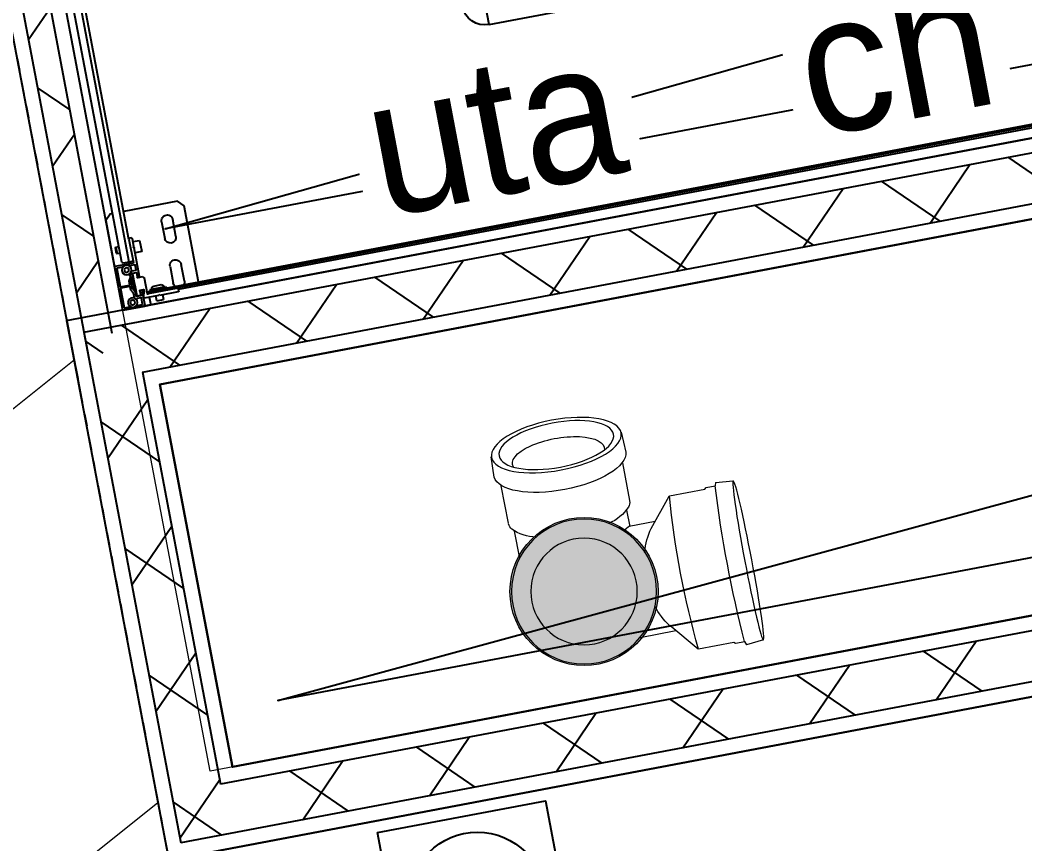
# Model space of a CAD drawing. Header units: centimetres. Extents: x 187368 to 251255, y -383447 to -322514.
# Drawn here: x 199126 to 200007, y -347501 to -346778 of the extents above; entities that cross this region are included whole.
import ezdxf

# ---------------------------------------------------------------- set-up
doc = ezdxf.new("R2010")
doc.units = ezdxf.units.CM
doc.linetypes.add('Style de ligne -1', pattern=[0.41664, 0.20828, -0.20836])
doc.layers.get('0').update_dxf_attribs({"color": 252})
for name, color, linetype in [('prlm-EAU-CHU', 42, 'Continuous'), ('prlm-EAU-EUEV', 25, 'Continuous'), ('prlm-GT', 242, 'Continuous'), ('prlm-MOD', 64, 'Continuous'), ('prlm-VMC', 93, 'Continuous')]:
    doc.layers.add(name, color=color, linetype=linetype)
doc.layers.add('prlm-ELEC-CFO', color=1, linetype='Continuous', lineweight=25)
doc.styles.add('prlm-elec-cfo', font='comic.ttf', dxfattribs={"height": 12})

# ---------------------------------------------------------------- blocks, each defined once
blk = doc.blocks.new('MTI900_Alu_390')
at = {"layer": 'prlm-MOD', "color": 1, "linetype": 'Continuous'}
for p, q in [((-4.475, 0), (-4.472, 0)), ((-4.475, -0.003), (-4.475, 0)), ((-4.472, 0), (-4.278, 0)), ((-4.278, 0), (-4.225, 0)), ((-4.225, 0), (4.225, 0)), ((-4.225, -0.07), (-4.225, 0)), ((-4.475, -0.387), (-4.475, -0.003)), ((-4.457, -0.191), (-4.457, -0.021)), ((-4.454, -0.018), (-4.4033, -0.018)), ((-4.395, -0.0385), (-4.375, -0.0269)), ((-4.395, -0.0615), (-4.395, -0.0385)), ((-4.375, -0.0731), (-4.395, -0.0615)), ((-4.375, -0.0269), (-4.355, -0.0385)), ((-4.355, -0.0615), (-4.375, -0.0731)), ((-4.355, -0.0385), (-4.355, -0.0615)), ((-4.353, -0.0864), (-4.353, -0.1286)), ((-4.3467, -0.018), (-4.296, -0.018)), ((-4.296, -0.077), (-4.3306, -0.077)), ((-4.293, -0.021), (-4.293, -0.074)), ((-4.275, -0.003), (-4.275, -0.137)), ((-4.27, -0.073), (-4.27, -0.0895)), ((-4.267, -0.07), (-4.14, -0.07)), ((-4.165, -0.025), (-4.105, -0.025)), ((-4.165, -0.025), (-4.165, -0.07)), ((-4.135, -0.075), (-4.14, -0.07)), ((-4.13, -0.07), (-4.135, -0.075)), ((-4.13, -0.07), (-3.963, -0.07)), ((-4.105, -0.07), (-4.105, -0.025)), ((-3.96, -0.073), (-3.96, -0.097)), ((-4.373, -0.1605), (-4.373, -0.191)), ((-4.3535, -0.1303), (-4.3725, -0.1588)), ((-4.3377, -0.16), (-4.355, -0.19)), ((-4.355, -0.1659), (-4.355, -0.2341)), ((-4.3355, -0.1358), (-4.3545, -0.1642)), ((-4.33, -0.1677), (-4.3421, -0.1677)), ((-4.3377, -0.24), (-4.3377, -0.16)), ((-4.33, -0.16), (-4.3377, -0.16)), ((-4.335, -0.098), (-4.335, -0.1341)), ((-4.298, -0.095), (-4.332, -0.095)), ((-4.33, -0.195), (-4.33, -0.103)), ((-4.327, -0.1), (-4.298, -0.1)), ((-4.295, -0.137), (-4.295, -0.098)), ((-4.295, -0.137), (-4.295, -0.142)), ((-4.278, -0.14), (-4.292, -0.14)), ((-4.292, -0.145), (-4.263, -0.145)), ((-4.2698, -0.0905), (-4.2602, -0.1195)), ((-4.26, -0.142), (-4.26, -0.1205)), ((-4.235, -0.1), (-4.235, -0.24)), ((-3.963, -0.1), (-4.229, -0.1)), ((-4.225, -0.105), (-4.225, -0.1)), ((-4.225, -0.105), (-4.165, -0.105)), ((-4.225, -0.105), (-4.225, -0.12)), ((-4.225, -0.12), (-4.17, -0.12)), ((-4.203, -0.12), (-4.203, -0.125)), ((-4.203, -0.125), (-4.067, -0.125)), ((-4.203, -0.125), (-4.203, -0.135)), ((-4.203, -0.135), (-4.067, -0.135)), ((-4.165, -0.115), (-4.175, -0.125)), ((-4.1675, -0.158), (-4.1025, -0.158)), ((-4.165, -0.1), (-4.165, -0.115)), ((-4.105, -0.115), (-4.165, -0.115)), ((-4.105, -0.115), (-4.105, -0.1)), ((-4.105, -0.105), (4.105, -0.105)), ((-4.095, -0.125), (-4.105, -0.115)), ((-4.1, -0.12), (4.1, -0.12)), ((-4.067, -0.125), (-4.067, -0.12)), ((-4.067, -0.135), (-4.067, -0.125)), ((-3.995, -0.3), (-3.995, -0.15)), ((-3.96, -0.09), (3.96, -0.09)), ((-3.895, -0.15), (-3.895, -0.3)), ((-3.775, -0.12), (-3.775, -0.8)), ((-4.457, -0.369), (-4.457, -0.209)), ((-4.376, -0.194), (-4.454, -0.194)), ((-4.454, -0.206), (-4.376, -0.206)), ((-4.373, -0.209), (-4.373, -0.2404)), ((-4.373, -0.2404), (-4.3535, -0.2697)), ((-4.355, -0.21), (-4.3377, -0.24)), ((-4.3545, -0.2358), (-4.335, -0.265)), ((-4.33, -0.2323), (-4.3421, -0.2323)), ((-4.3377, -0.24), (-4.33, -0.24)), ((-4.325, -0.2), (-4.33, -0.195)), ((-4.33, -0.205), (-4.325, -0.2)), ((-4.33, -0.297), (-4.33, -0.205)), ((-4.295, -0.258), (-4.295, -0.263)), ((-4.295, -0.302), (-4.295, -0.263)), ((-4.25, -0.255), (-4.292, -0.255)), ((-4.292, -0.26), (-4.278, -0.26)), ((-4.275, -0.263), (-4.275, -0.52)), ((-4.25, -0.255), (-4.235, -0.24)), ((-4.395, -0.3285), (-4.375, -0.3169)), ((-4.395, -0.3515), (-4.395, -0.3285)), ((-4.375, -0.3631), (-4.395, -0.3515)), ((-4.375, -0.3169), (-4.355, -0.3285)), ((-4.355, -0.3515), (-4.375, -0.3631)), ((-4.355, -0.3285), (-4.355, -0.3515)), ((-4.353, -0.2714), (-4.353, -0.3036)), ((-4.335, -0.265), (-4.335, -0.302)), ((-4.332, -0.305), (-4.298, -0.305)), ((-4.328, -0.323), (-4.296, -0.323)), ((-4.298, -0.3), (-4.327, -0.3)), ((-4.293, -0.326), (-4.293, -0.369)), ((-4.475, -0.8), (-4.475, -0.387)), ((-4.308, -0.39), (-4.472, -0.39)), ((-4.4033, -0.372), (-4.454, -0.372)), ((-4.395, -0.405), (-4.405, -0.415)), ((-4.405, -0.415), (-4.405, -3.465)), ((-4.34, -0.405), (-4.395, -0.405)), ((-4.296, -0.372), (-4.3467, -0.372)), ((-4.305, -0.405), (-4.34, -0.405)), ((-4.34, -0.405), (-4.34, -3.475)), ((-4.305, -0.6), (-4.305, -0.393)), ((-4.43, -0.495), (-4.435, -0.5)), ((-4.435, -0.5), (-4.435, -0.55)), ((-4.43, -0.555), (-4.43, -0.495)), ((-4.405, -0.495), (-4.43, -0.495)), ((-4.275, -0.52), (-4.2779, -0.5229)), ((-4.2779, -0.5271), (-4.275, -0.53)), ((-4.215, -0.475), (-4.275, -0.475)), ((-4.275, -0.53), (-4.275, -0.52)), ((-4.215, -0.575), (-4.215, -0.475)), ((-4.435, -0.55), (-4.43, -0.555)), ((-4.43, -0.555), (-4.405, -0.555)), ((-4.305, -0.6), (-4.305, -3.277)), ((-4.285, -0.61), (-4.295, -0.61)), ((-4.275, -0.53), (-4.275, -0.6)), ((-4.275, -0.575), (-4.215, -0.575)), ((-3.995, -0.7), (-3.995, -0.55)), ((-3.895, -0.55), (-3.895, -0.7)), ((-4.425, -0.85), (-4.475, -0.8)), ((-4.405, -0.85), (-4.425, -0.85)), ((-3.825, -0.85), (-4.305, -0.85)), ((-3.775, -0.8), (-3.825, -0.85)), ((-0.85, -1.865), (0.85, -1.865)), ((-0.85, -1.865), (-0.85, -2.065))]:
    blk.add_line(p, q, dxfattribs=at)
for centre in [(-4.375, -0.05), (-4.375, -0.34)]:
    blk.add_circle(centre, 0.0425, dxfattribs=at)
for centre, radius, start, end in [((-4.472, -0.003), 0.003, 90, 180), ((-4.278, -0.003), 0.003, 0, 90), ((-4.454, -0.021), 0.003, 90, 180), ((-4.4033, -0.021), 0.003, 84.51824, 90), ((-4.3467, -0.021), 0.003, 90, 95.48174), ((-4.3306, -0.067), 0.01, 213.6525, 270), ((-4.296, -0.021), 0.003, 0, 90), ((-4.296, -0.074), 0.003, 270, 0), ((-4.267, -0.073), 0.003, 90, 180), ((-3.963, -0.073), 0.003, 0, 90), ((-4.37, -0.1605), 0.003, 146.30993, 180), ((-4.352, -0.1659), 0.003, 146.30993, 180), ((-4.356, -0.1286), 0.003, 326.30993, 0), ((-4.338, -0.1341), 0.003, 326.30993, 0), ((-4.332, -0.098), 0.003, 90, 180), ((-4.327, -0.103), 0.003, 90, 180), ((-4.298, -0.098), 0.003, 0, 90), ((-4.298, -0.103), 0.003, 0, 90), ((-4.292, -0.137), 0.003, 180, 270), ((-4.292, -0.142), 0.003, 180, 270), ((-4.278, -0.137), 0.003, 270, 0), ((-4.267, -0.0895), 0.003, 180, 198.43495), ((-4.263, -0.142), 0.003, 270, 0), ((-4.263, -0.1205), 0.003, 0, 18.43495), ((-4.232, -0.1), 0.003, 0, 180), ((-4.1675, -0.138), 0.02, 171.37307, 270), ((-4.1675, -0.133), 0.02, 185.73917, 187.18076), ((-4.1025, -0.138), 0.02, 270, 8.62693), ((-4.1025, -0.133), 0.02, 352.81924, 354.26083), ((-3.945, -0.15), 0.05, 143.1301, 180), ((-3.963, -0.097), 0.003, 270, 0), ((-3.945, -0.15), 0.05, 0, 36.8699), ((-4.454, -0.191), 0.003, 180, 270), ((-4.454, -0.209), 0.003, 90, 180), ((-4.376, -0.191), 0.003, 270, 0), ((-4.376, -0.209), 0.003, 0, 90), ((-4.352, -0.2341), 0.003, 180, 213.69007), ((-4.292, -0.258), 0.003, 90, 180), ((-4.292, -0.263), 0.003, 90, 180), ((-4.278, -0.263), 0.003, 0, 90), ((-4.356, -0.2714), 0.003, 0, 33.69007), ((-4.332, -0.302), 0.003, 180, 270), ((-4.328, -0.333), 0.01, 90, 133.85099), ((-4.327, -0.297), 0.003, 180, 270), ((-4.298, -0.297), 0.003, 270, 0), ((-4.298, -0.302), 0.003, 270, 0), ((-4.296, -0.326), 0.003, 0, 90), ((-3.945, -0.3), 0.05, 180, 0), ((-4.472, -0.387), 0.003, 180, 270), ((-4.454, -0.369), 0.003, 180, 270), ((-4.4033, -0.369), 0.003, 270, 275.48179), ((-4.3467, -0.369), 0.003, 264.51823, 270), ((-4.308, -0.393), 0.003, 0, 90), ((-4.296, -0.369), 0.003, 270, 0), ((-4.2758, -0.525), 0.003, 135, 225), ((-3.945, -0.55), 0.05, 0, 180), ((-4.295, -0.6), 0.01, 180, 270), ((-4.285, -0.6), 0.01, 270, 0), ((-3.945, -0.7), 0.05, 180, 0), ((-0.85, -2.065), 0.2, 90, 180)]:
    blk.add_arc(centre, radius, start, end, dxfattribs=at)
blk = doc.blocks.new('xi.chu')
at = {"layer": 'prlm-EAU-EUEV', "linetype": 'ByBlock', "lineweight": 5}
blk.add_hatch(color=0, dxfattribs=at).paths.add_polyline_path([(6.5, 0, 1), (-6.5, 0, 1)])
at = {"layer": 'prlm-EAU-EUEV', "color": 0, "linetype": 'ByBlock', "lineweight": 5}
blk.add_circle((0, 0), 6.5, dxfattribs=at)
blk = doc.blocks.new('xi.aam22')
at = {"layer": 'prlm-EAU-CHU', "color": 0, "lineweight": 13}
for p, q in [((-5.799, 13.123), (-5.89, 11.331)), ((5.89, 11.331), (5.799, 13.123)), ((-5.41, 10.463), (-5.41, 7.114)), ((5.41, 7.114), (5.41, 10.463)), ((-13.12, 7.25), (-14.668, 7.106)), ((-13.12, 7.25), (-13.031, 6.97)), ((-12.219, 6.97), (-13.031, 6.97)), ((-12.093, 6.85), (-12.219, 6.97)), ((-8.922, 6.85), (-12.093, 6.85)), ((-6.828, 4.34), (-8.907, 6.841)), ((-5, 6.323), (-5, 4.87)), ((5, 3.931), (5, 6.323)), ((-7.269, 4.87), (-4.958, 4.867)), ((-8.907, -6.841), (-6.828, -4.34)), ((-4.091, -4.87), (-7.269, -4.87)), ((-13.028, -6.944), (-13.12, -7.25)), ((-13.031, -6.97), (-12.219, -6.97)), ((-12.219, -6.97), (-12.093, -6.85)), ((-12.093, -6.85), (-8.922, -6.85)), ((-14.668, -7.106), (-13.12, -7.25))]:
    blk.add_line(p, q, dxfattribs=at)
at = {"layer": 'prlm-EAU-CHU', "color": 0, "lineweight": 13, "flags": 128}
blk.add_lwpolyline([(-4.958, 4.867), (-4.86, 4.836), (-4.68, 4.729), (-4.43, 4.564)], dxfattribs=at)
at = {"layer": 'prlm-EAU-CHU', "color": 0, "lineweight": 13}
for radius in [6.36, 4.675]:
    blk.add_circle((0, 0), radius, dxfattribs=at)
for centre, radius, start, end in [((-4.475, 7.136), 0.936, 184.66048, 218.12589), ((4.475, 7.136), 0.936, 321.87411, 355.33952), ((-119.647, -0.014), 106.844, 356.28096, 3.74771), ((-87.178, 0), 78.555, 354.99745, 5.00255), ((-2.54, 9.094), 3.683, 223.50702, 258.77599), ((2.54, 9.094), 3.683, 281.22401, 316.49298), ((-11.683, 0.728), 6.052, 16.13317, 36.55417), ((-11.683, -0.728), 6.052, 323.44583, 343.86683)]:
    blk.add_arc(centre, radius, start, end, dxfattribs=at)
for centre, major_axis, ratio in [((0, 13.073), (5.789, 0), 0.383426), ((0, 13.073), (5.115, 0), 0.383329), ((-14.667, 0), (0, -7.101), 0.043635)]:
    blk.add_ellipse(centre, major_axis=major_axis, ratio=ratio, dxfattribs=at)
for centre, major_axis, ratio, start_param, end_param in [((0.001, 12.093), (-4.098, -0.028), 0.383971, 2.986035, 6.398097), ((0, 11.414), (-5.894, 0), 0.391508, 0.036281, 3.105311)]:
    blk.add_ellipse(centre, major_axis=major_axis, ratio=ratio, start_param=start_param, end_param=end_param, dxfattribs=at)
blk = doc.blocks.new('xi.bp-vmc-cui')
at = {"layer": 'prlm-VMC', "color": 0, "linetype": 'ByBlock', "lineweight": -2, "flags": 128}
blk.add_lwpolyline([(-7.5, 7.5), (7.5, 7.5), (7.5, -7.5), (-7.5, -7.5)], close=True, dxfattribs=at)
at = {"layer": 'prlm-VMC', "color": 0, "linetype": 'ByBlock', "lineweight": -2}
blk.add_circle((0, 0), 6, dxfattribs=at)
blk = doc.blocks.new('xi.DA')
at = {"layer": 'prlm-ELEC-CFO', "color": 0}
for points in [[(0.613, -1.671), (7.036, 4.053), (1.812, 7.005)], [(4.05, 1.392), (-1.174, 4.344)]]:
    blk.add_lwpolyline(points, dxfattribs=at)
blk.add_circle((-2, -4), 3.5, dxfattribs=at)

msp = doc.modelspace()

# ---------------------------------------------------------------- hatches: boundary and pattern name
at = {"linetype": 'Continuous', "lineweight": 18}
h = msp.add_hatch(dxfattribs=at)
h.set_pattern_fill('BA 13', color=256, scale=10, style=0, pattern_type=2)
h.set_pattern_definition([(218.65981, (66931.62, 115456.3), (-199.24783, 287.75041), [])])
h.paths.add_polyline_path([(199992.86, -343615.85), (200261.69, -345041.57), (200211.44, -345051.08), (200221.19, -345102.74), (200272.6, -345092.85), (200518.06, -346388.97), (199142.83, -346649.41), (198897.53, -345353.42), (199287.81, -345279.53), (199278.5, -345230.37), (198839.45, -345313.53), (199256.3, -347515.42), (198154.46, -347725.63), (198145.56, -347676.59), (197487.24, -347801.28), (197261.76, -346610.7), (197919.7, -346485.83), (197466.61, -344093.66)])
at = {"linetype": 'Continuous'}
h = msp.add_hatch(dxfattribs=at)
h.set_pattern_fill('02_ISOLANT', color=256, scale=10, angle=-79.28094, style=0, pattern_type=2)
h.set_pattern_definition([(325.719065, (66931.62, 115456.28), (45.060091, 66.102861), []), (55.719065, (66931.62, 115456.28), (66.102861, -45.060091), [])])
h.paths.add_polyline_path([(198882.66, -345343), (198854.62, -345323.89), (199189, -347090.32), (199206.33, -347052.84)])
h = msp.add_hatch(dxfattribs=at)
h.set_pattern_fill('02_ISOLANT', color=256, scale=10, angle=10.72359, style=0, pattern_type=2)
h.set_pattern_definition([(55.723595, (66931.62, 115456.28), (-66.106423, 45.054865), []), (145.723595, (66931.62, 115456.28), (45.054865, 66.106423), [])])
h.paths.add_polyline_path([(199181.78, -347052.2), (199233.2, -347087.24), (200161.66, -346911.41), (200110.24, -346876.37)])
h = msp.add_hatch(dxfattribs=at)
h.set_pattern_fill('02_ISOLANT', color=256, scale=10, angle=-79.27641, style=0, pattern_type=2)
h.set_pattern_definition([(325.723595, (66931.62, 115456.28), (45.054865, 66.106423), []), (55.723595, (66931.62, 115456.28), (66.106423, -45.054865), [])])
h.paths.add_polyline_path([(199233.2, -347087.24), (199181.78, -347052.2), (199266.63, -347500.23), (199301.67, -347448.81)])
h = msp.add_hatch(dxfattribs=at)
h.set_pattern_fill('02_ISOLANT', color=256, scale=10, angle=-169.27641, style=0, pattern_type=2)
h.set_pattern_definition([(235.723595, (66931.62, 115456.28), (66.106423, -45.054865), []), (325.723595, (66931.62, 115456.28), (-45.054865, -66.106423), [])])
h.paths.add_polyline_path([(200693.24, -347230.06), (200685.05, -347186.83), (199301.67, -347448.81), (199266.63, -347500.23)])

# ---------------------------------------------------------------- linework, layer by layer
at = {"linetype": 'Continuous', "lineweight": 25}
for p, q in [((198839.43, -345313.53), (199179.61, -347110.62)), ((198897.85, -345353.36), (199215.72, -347032.54)), ((199166.58, -347041.84), (200095.05, -346866.01)), ((199248.39, -347097.59), (200176.85, -346921.76)), ((199166.58, -347041.84), (199256.27, -347515.42)), ((199248.39, -347097.59), (199312.02, -347433.62)), ((200682.63, -347174.06), (199312.02, -347433.62)), ((200695.66, -347242.84), (199256.27, -347515.42))]:
    msp.add_line(p, q, dxfattribs=at)
at = {"linetype": 'Continuous'}
for p, q in [((198854.62, -345323.89), (199189, -347090.32)), ((198854.62, -345323.89), (199189, -347090.32)), ((198882.66, -345343), (199206.33, -347052.84)), ((198882.66, -345343), (199206.33, -347052.84)), ((198897.85, -345353.36), (199215.72, -347032.54)), ((199166.58, -347041.84), (200095.05, -346866.01)), ((199181.78, -347052.2), (200110.24, -346876.37)), ((199181.78, -347052.2), (200110.24, -346876.37)), ((199233.2, -347087.24), (200161.66, -346911.41)), ((199233.2, -347087.24), (200161.66, -346911.41)), ((199181.78, -347052.2), (199266.63, -347500.23)), ((199181.78, -347052.2), (199266.63, -347500.23)), ((199233.2, -347087.24), (199301.67, -347448.81)), ((199233.2, -347087.24), (199301.67, -347448.81)), ((199248.39, -347097.59), (199312.02, -347433.62)), ((199312.02, -347433.62), (200682.63, -347174.06)), ((200685.05, -347186.83), (199301.67, -347448.81)), ((200685.05, -347186.83), (199301.67, -347448.81)), ((200693.24, -347230.06), (199266.63, -347500.23)), ((200693.24, -347230.06), (199266.63, -347500.23)), ((199256.27, -347515.42), (200695.66, -347242.84)), ((200695.66, -347242.84), (199256.27, -347515.42)), ((199294.92, -347343.32), (199312.02, -347433.62)), ((199226.14, -347356.34), (199256.27, -347515.42))]:
    msp.add_line(p, q, dxfattribs=at)
at = {"linetype": 'Style de ligne -1', "ltscale": 50.8, "flags": 128}
msp.add_lwpolyline([(199992.86, -343615.85), (200261.69, -345041.57), (200211.44, -345051.08), (200221.19, -345102.74), (200272.6, -345092.85), (200518.06, -346388.97), (199142.83, -346649.41), (198897.53, -345353.42), (199287.81, -345279.53), (199278.5, -345230.37), (198839.45, -345313.53), (199256.3, -347515.42), (198154.46, -347725.63), (198145.56, -347676.59), (197487.24, -347801.28), (197261.76, -346610.7), (197919.7, -346485.83), (197466.61, -344093.66)], close=True, dxfattribs=at)
at = {"linetype": 'Continuous', "lineweight": 18, "flags": 128}
msp.add_lwpolyline([(200668.37, -347176.76), (199292.38, -347437.34), (199143.15, -346649.35), (200519.14, -346388.77)], close=True, dxfattribs=at)
at = {"linetype": 'Continuous', "flags": 128}
for points in [[(200472.21, -346519.78), (200589.81, -347140.75), (199351.85, -347375.19), (200473.9, -347069.91)], [(199990.9, -346584.76), (200034.2, -346813.43), (199253.12, -346961.34), (199950.67, -346764.65)]]:
    msp.add_lwpolyline(points, close=True, dxfattribs=at)
at = {"layer": 'prlm-GT', "ltscale": 50}
msp.add_lwpolyline([(200104.35, -346538.93), (200531.15, -346458.1), (200667.35, -347177.29), (199312.08, -347433.95), (199248.45, -347097.92), (200176.91, -346922.09)], close=True, dxfattribs=at)

# ---------------------------------------------------------------- block references
at = {"layer": 'prlm-EAU-CHU', "xscale": -10, "yscale": 10, "zscale": 10, "rotation": 10.72360807890074}
msp.add_blockref('xi.aam22', (199620.59, -347279.66), dxfattribs=at)
at = {"layer": 'prlm-EAU-EUEV', "xscale": 10, "yscale": 10, "zscale": 10, "rotation": 190.7236014113934}
msp.add_blockref('xi.chu', (199620.59, -347279.66), dxfattribs=at)
msp.add_blockref('xi.chu', (199620.59, -347279.66), dxfattribs=at)
at = {"layer": 'prlm-ELEC-CFO', "xscale": 10, "yscale": 10, "zscale": 10, "rotation": 10.72360141139323}
for name, p in [('xi.bp-vmc-cui', (199526.97, -347550.91)), ('xi.DA', (199341.83, -347581.31))]:
    msp.add_blockref(name, p, dxfattribs=at)
at = {"layer": 'prlm-MOD', "xscale": -99.99999999999972, "yscale": 99.99999999999974, "zscale": 99.99999999999963, "rotation": 190.7237167511636}
msp.add_blockref('MTI900_Alu_390', (199655.43, -346949.6), dxfattribs=at)

# ---------------------------------------------------------------- next in the draw order: texts
at = {"layer": 'prlm-ELEC-CFO', "lineweight": 20, "char_height": 120, "attachment_point": 5, "rotation": 10.7236, "line_spacing_factor": 0.8, "style": 'prlm-elec-cfo', "bg_fill": 3, "box_fill_scale": 1.1, "bg_fill_color": 256, "bg_fill_transparency": 0}
for s, insert in [('ch', (199893.22, -346807.7)), ('uta', (199541.67, -346872.94))]:
    msp.add_mtext(s, dxfattribs=dict(at, insert=insert))

doc.saveas('drawing.dxf')
